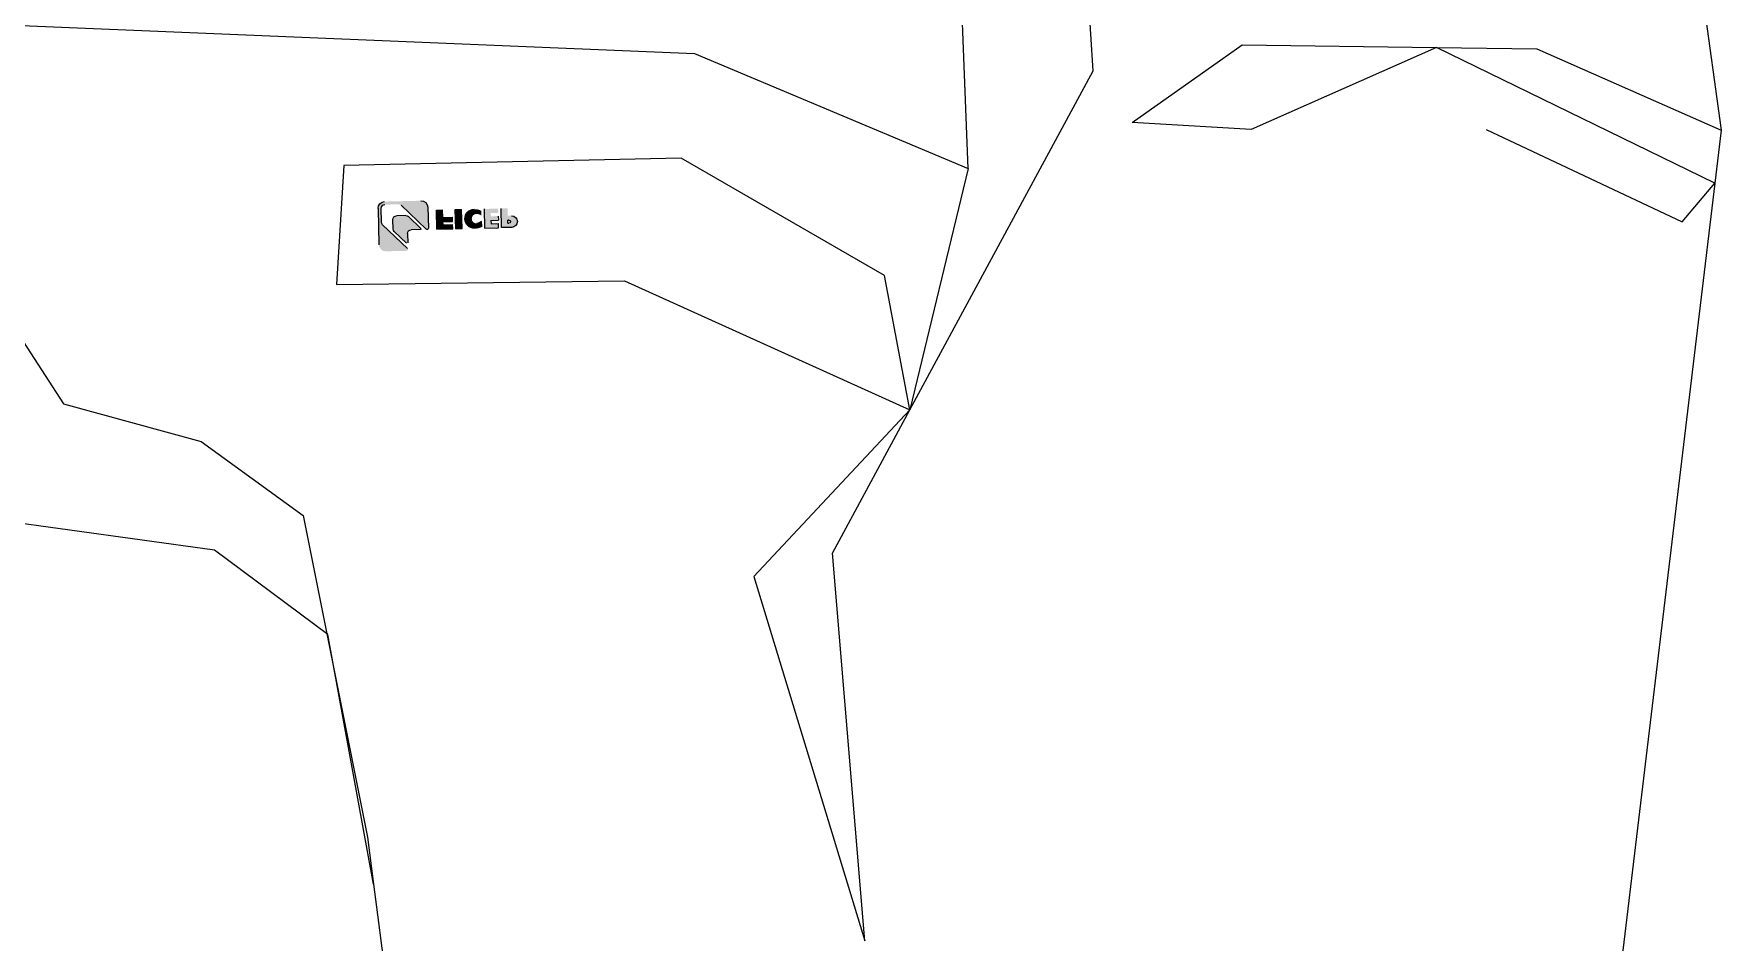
# Model space of a CAD drawing. Header units: inches. Extents: x -347369 to -260369, y 119522 to 149869.
# Drawn here: x -283623.4 to -283284.8, y 134081.4 to 134263.8 of the extents above; entities that cross this region are included whole.
import ezdxf

# ---------------------------------------------------------------- set-up
doc = ezdxf.new("R2010")
doc.units = ezdxf.units.IN
doc.header["$LTSCALE"] = 300
doc.layers.add('MACCHINA', color=40, linetype='Continuous')

# ---------------------------------------------------------------- blocks, each defined once
blk = doc.blocks.new('A$C54990A90')
at = {"layer": 'MACCHINA'}
h = blk.add_hatch(color=8, dxfattribs=at)
h.paths.add_polyline_path([(189, -115.05), (190.4, -114.5), (190.09, -113.71), (187.52, -114.73), (188.93, -118.3), (191.5, -117.28), (191.19, -116.5), (189.8, -117.05), (189.56, -116.44), (190.95, -115.89), (190.64, -115.11), (189.24, -115.66)])
h.paths.add_polyline_path([(192.53, -112.74), (190.66, -113.49), (192.07, -117.06), (193.25, -116.59), (192.7, -115.2), (193.39, -114.92, 1)])
h.paths.add_polyline_path([(192.15, -113.81), (192.34, -113.73, -1), (192.58, -114.33), (192.39, -114.41)], flags=16)
h = blk.add_hatch(color=3, dxfattribs=at)
edge = h.paths.add_edge_path()
edge.add_line((178.62, -123.05), (177.08, -119.15))
edge.add_arc((176.83, -119.25), 0.269, 21.6211, 156.6211)
edge.add_line((176.58, -119.15), (173.84, -125.5))
edge.add_arc((173.17, -125.21), 0.73, 291.6211, 336.6211, ccw=False)
edge.add_line((173.44, -125.89), (170.86, -126.91))
edge.add_arc((170.59, -126.23), 0.73, 201.6211, 291.6211, ccw=False)
edge.add_line((169.91, -126.5), (168.89, -123.93))
edge.add_arc((169.57, -123.66), 0.73, 156.6211, 201.6211, ccw=False)
edge.add_line((168.9, -123.37), (171.65, -117.01))
edge.add_arc((171.4, -116.91), 0.269, 336.6211, 471.6211)
edge.add_line((171.3, -116.66), (167.41, -118.2))
edge.add_arc((167.9, -119.45), 1.34, 111.6211, 201.6211)
edge.add_line((166.65, -119.94), (169.34, -126.73))
edge.add_arc((170.59, -126.23), 1.34, 201.6211, 291.6211)
edge.add_line((171.09, -127.48), (177.87, -124.79))
edge.add_arc((177.37, -123.54), 1.34, 291.6211, 381.6211)
h = blk.add_hatch(color=4, dxfattribs=at)
edge = h.paths.add_edge_path()
edge.add_line((175.67, -119.7), (174.32, -122.83))
edge.add_arc((173.65, -122.54), 0.73, 291.6211, 336.6211, ccw=False)
edge.add_line((173.92, -123.22), (172.15, -123.92))
edge.add_arc((171.89, -123.24), 0.73, 201.6211, 291.6211, ccw=False)
edge.add_line((171.21, -123.51), (170.51, -121.74))
edge.add_arc((171.18, -121.47), 0.73, 156.6211, 201.6211, ccw=False)
edge.add_line((170.52, -121.18), (171.87, -118.06))
edge.add_arc((172.01, -118.12), 0.154, 21.6211, 156.6211, ccw=False)
edge.add_line((172.15, -118.06), (172.83, -119.77))
edge.add_arc((173.5, -119.5), 0.73, 201.6211, 291.6211)
edge.add_line((173.77, -120.17), (175.48, -119.5))
edge.add_arc((175.53, -119.64), 0.154, -23.3789, 111.6211, ccw=False)
for points in [[(181.52, -117.11), (178.55, -118.28), (179.97, -121.85), (181.15, -121.39), (180.6, -119.99), (182.38, -119.29), (182.07, -118.5), (180.28, -119.21), (180.04, -118.6), (181.83, -117.89)], [(183.27, -116.42), (182.09, -116.88), (183.5, -120.45), (184.68, -119.99)], [(186.37, -116.22, -0.178765), (187.43, -116.19), (187.07, -115.28, 0.120786), (185.62, -115.48, 1), (187.04, -119.05, 0.120786), (188.23, -118.2), (187.87, -117.29, -0.178765), (187.08, -118, -1)]]:
    blk.add_hatch(color=8, dxfattribs=at).paths.add_polyline_path(points)
at = {"layer": 'MACCHINA', "color": 7, "linetype": 'Continuous'}
for p, q in [((418.25, -26.56), (340.19, 109.45)), ((418.25, -26.56), (340.19, 109.45)), ((209.88, -29.28), (201.81, 46.79)), ((201.81, 46.79), (226.22, -27.42)), ((209.88, -29.28), (201.81, 46.79)), ((201.81, 46.79), (226.22, -27.42)), ((115.5, -2.23), (103.2, 41.57)), ((115.5, -2.23), (103.2, 41.57)), ((118.08, -11.41), (115.5, -2.23)), ((115.5, -2.23), (126.61, -51.95)), ((118.08, -11.41), (115.5, -2.23)), ((115.5, -2.23), (126.61, -51.95)), ((131.42, -75.9), (118.08, -11.41)), ((131.42, -75.9), (118.08, -11.41)), ((380.2, -54.41), (409.19, -21.97)), ((380.2, -54.41), (409.19, -21.97)), ((409.19, -21.97), (418.25, -26.56)), ((409.19, -21.97), (418.25, -26.56)), ((418.25, -26.56), (377.47, -73.48)), ((418.25, -26.56), (377.47, -73.48)), ((423.59, -35.86), (418.25, -26.56)), ((423.59, -35.86), (418.25, -26.56)), ((251.78, -47.81), (209.88, -29.28)), ((251.78, -47.81), (209.88, -29.28)), ((226.22, -27.42), (251.78, -47.81)), ((226.22, -27.42), (251.78, -47.81)), ((395.89, -65.37), (423.59, -35.86)), ((395.89, -65.37), (423.59, -35.86)), ((491.75, -289.28), (423.59, -35.86)), ((491.75, -289.28), (423.59, -35.86)), ((209.16, -94.03), (251.78, -47.81)), ((209.16, -94.03), (251.78, -47.81)), ((281.46, -87.84), (251.78, -47.81)), ((251.78, -47.81), (257.59, -74.61)), ((251.78, -47.81), (312.24, -96.05)), ((281.46, -87.84), (251.78, -47.81)), ((251.78, -47.81), (257.59, -74.61)), ((251.78, -47.81), (312.24, -96.05)), ((126.61, -51.95), (112.32, -76.43)), ((126.61, -51.95), (112.32, -76.43)), ((377.47, -73.48), (395.89, -65.37)), ((377.47, -73.48), (395.89, -65.37)), ((336.79, -72.83), (315.4, -83.49)), ((336.79, -72.83), (315.4, -83.49)), ((377.47, -73.48), (336.79, -72.83)), ((377.47, -73.48), (336.79, -72.83)), ((341.8, -89.18), (377.47, -73.48)), ((341.8, -89.18), (377.47, -73.48)), ((112.32, -76.43), (61.84, -106.6)), ((112.32, -76.43), (61.84, -106.6)), ((118.38, -97.55), (131.42, -75.9)), ((118.38, -97.55), (131.42, -75.9)), ((257.59, -74.61), (229.25, -112.28)), ((257.59, -74.61), (229.25, -112.28)), ((315.4, -83.49), (341.8, -89.18)), ((315.4, -83.49), (341.8, -89.18)), ((239.91, -130.53), (281.46, -87.84)), ((239.91, -130.53), (281.46, -87.84)), ((281.46, -87.84), (303.29, -145.23)), ((281.46, -87.84), (303.29, -145.23)), ((155.7, -115.95), (209.16, -94.03)), ((155.7, -115.95), (209.16, -94.03)), ((95.92, -115.26), (118.38, -97.55)), ((95.92, -115.26), (118.38, -97.55)), ((312.24, -96.05), (394.26, -330)), ((312.24, -96.05), (394.26, -330)), ((229.25, -112.28), (166.36, -137.34)), ((229.25, -112.28), (166.36, -137.34)), ((90.84, -144.22), (95.92, -115.26)), ((90.84, -144.22), (95.92, -115.26)), ((166.36, -137.34), (155.7, -115.95)), ((166.36, -137.34), (155.7, -115.95)), ((105.56, -194.33), (239.91, -130.53)), ((105.56, -194.33), (239.91, -130.53))]:
    blk.add_line(p, q, dxfattribs=at)
at = {"layer": 'MACCHINA', "color": 8}
for p, q in [((187.52, -114.73), (190.09, -113.71)), ((187.52, -114.73), (188.93, -118.3)), ((189, -115.05), (190.4, -114.5)), ((189.24, -115.66), (189, -115.05)), ((189.24, -115.66), (190.64, -115.11)), ((190.09, -113.71), (190.4, -114.5)), ((190.95, -115.89), (190.64, -115.11)), ((192.53, -112.74), (190.66, -113.49)), ((190.66, -113.49), (192.07, -117.06)), ((192.15, -113.81), (192.34, -113.73)), ((192.15, -113.81), (192.39, -114.41)), ((192.58, -114.33), (192.39, -114.41)), ((171.65, -117.01), (168.9, -123.37)), ((171.87, -118.06), (170.52, -121.18)), ((172.83, -119.77), (172.15, -118.06)), ((178.55, -118.28), (181.52, -117.11)), ((178.55, -118.28), (179.97, -121.85)), ((180.04, -118.6), (181.83, -117.89)), ((180.28, -119.21), (182.07, -118.5)), ((181.52, -117.11), (181.83, -117.89)), ((182.07, -118.5), (182.38, -119.29)), ((182.09, -116.88), (183.27, -116.42)), ((182.09, -116.88), (183.5, -120.45)), ((183.27, -116.42), (184.68, -119.99)), ((187.07, -115.28), (187.43, -116.19)), ((169.34, -126.73), (166.65, -119.94)), ((170.51, -121.74), (171.21, -123.51)), ((175.48, -119.5), (173.77, -120.17)), ((176.58, -119.15), (173.84, -125.5)), ((175.67, -119.7), (174.32, -122.83)), ((178.62, -123.05), (177.08, -119.15)), ((179.97, -121.85), (181.15, -121.39)), ((180.05, -118.61), (180.28, -119.21)), ((180.6, -119.99), (182.38, -119.29)), ((180.6, -119.99), (181.15, -121.39)), ((183.5, -120.45), (184.68, -119.99)), ((168.89, -123.93), (169.91, -126.5)), ((173.92, -123.22), (172.15, -123.92))]:
    blk.add_line(p, q, dxfattribs=at)
for centre, radius, start, end in [((192.46, -114.03), 0.326, 291.6211, 111.6211), ((192.96, -113.83), 1.17, 291.6211, 111.6211), ((186.33, -117.27), 1.92, 111.6211, 291.6211), ((186.75, -118.34), 3.07, 84.0726, 111.6211), ((186.94, -117.65), 1.54, 71.0795, 111.6211), ((171.18, -121.47), 0.73, 156.6211, 201.6211), ((173.5, -119.5), 0.73, 201.6211, 291.6211), ((175.53, -119.64), 0.154, 336.6211, 111.6211), ((176.83, -119.25), 0.269, 21.6211, 156.6211), ((169.57, -123.66), 0.73, 156.6211, 201.6211), ((171.89, -123.24), 0.73, 201.6211, 291.6211), ((173.65, -122.54), 0.73, 291.6211, 336.6211), ((177.37, -123.54), 1.34, 291.6211, 21.6211), ((170.59, -126.23), 1.34, 201.6211, 291.6211), ((170.59, -126.23), 0.73, 201.6211, 291.6211)]:
    blk.add_arc(centre, radius, start, end, dxfattribs=at)

msp = doc.modelspace()

# ---------------------------------------------------------------- block references
at = {"layer": 'MACCHINA', "xscale": -1, "rotation": 203.0018777434616}
msp.add_blockref('A$C54990A90', (-283660.65, 134045.893), dxfattribs=at)

doc.saveas('drawing.dxf')
